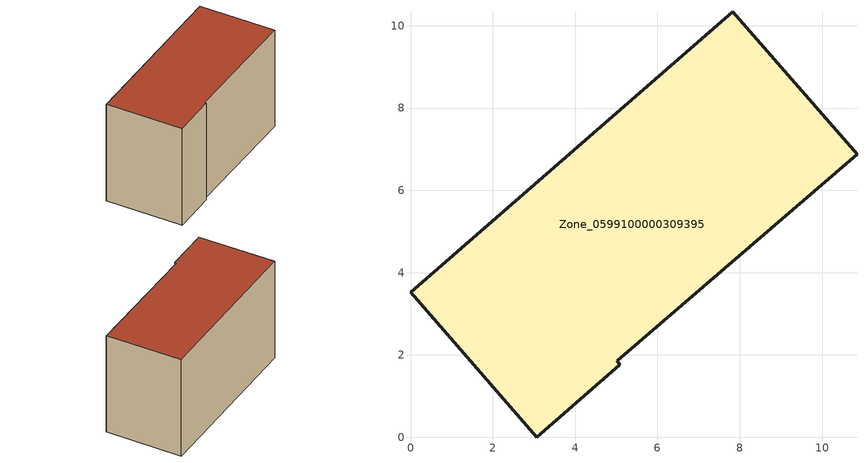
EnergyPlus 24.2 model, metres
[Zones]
Zone_0599100000309395
 floor ground (C_G): 0,3.52 7.83,10.34 10.85,6.88 5.03,1.86 5.08,1.76 3.07,0 z0
 wall outside (C_F): 3.07,0 5.08,1.76 5.03,1.86 10.85,6.88 7.83,10.34 0,3.52 3.07,0 z0:6.34
 roof outside (C_R): 7.83,10.34 0,3.52 3.07,0 5.08,1.76 5.03,1.86 10.85,6.88 z6.34
[BUILDING]
Pand.0599100000309395: North Axis=0; Terrain=City; Loads Convergence Tolerance Value=0.04; Temperature Convergence Tolerance Value=0.4; Solar Distribution=FullExterior; Maximum Number of Warmup Days=25; Minimum Number of Warmup Days=1
[Site:Location]
Rotterdam.The.Hague.AP_ZH_NLD Design_Conditions: Latitude=51.96; Longitude=4.45; Time Zone=1; Elevation=-4.5
[SITE:GROUNDTEMPERATURE:BUILDINGSURFACE]
18, 18, 18, 18, 18, 18, 18, 18, 18, 18, 18, 18
[MATERIAL] Thermal Absorptance=0.9; Solar Absorptance=0.7; Visible Absorptance=0.7
Name | Roughness | Thickness | Conductivity | Density | Specific Heat
G.TI.1946 | MediumSmooth | 0.15 | 1 | 540 | 1210
F.TI.1946 | Rough | 0.3 | 0.857143 | 1920 | 840
R.TI.1946 | MediumRough | 0.2 | 0.1 | 1500 | 1000
[CONSTRUCTION]
C_G: G.TI.1946
C_F: F.TI.1946
C_R: R.TI.1946
[ZONE]
Zone_0599100000309395: Type=1; Multiplier=1; Ceiling Height=Autocalculate; Volume=Autocalculate; Floor Area=autocalculate; Part of Total Floor Area=Yes
[ZONEINFILTRATION:DESIGNFLOWRATE]
Infil_Zone_0599100000309395: Zone or ZoneList or Space or SpaceList=Zone_0599100000309395; Schedule=AlwaysOn; Design Flow Rate Calculation Method=Flow/Area; Flow Rate per Floor Area=0.003; Constant Term Coefficient=1; Temperature Term Coefficient=0; Velocity Term Coefficient=0; Velocity Squared Term Coefficient=0
[HVACTEMPLATE:ZONE:IDEALLOADSAIRSYSTEM]
Zone_0599100000309395: Maximum Heating Supply Air Temperature=50; Minimum Cooling Supply Air Temperature=13; Maximum Heating Supply Air Humidity Ratio=0.0156; Minimum Cooling Supply Air Humidity Ratio=0.0077; Heating Limit=NoLimit; Cooling Limit=NoLimit; Dehumidification Control Type=ConstantSensibleHeatRatio; Cooling Sensible Heat Ratio=0.7; Dehumidification Setpoint=60; Humidification Control Type=None; Humidification Setpoint=30; Outdoor Air Method=None; Outdoor Air Flow Rate per Person=0.00944; Outdoor Air Flow Rate per Zone Floor Area=0; Outdoor Air Flow Rate per Zone=0; Demand Controlled Ventilation Type=None; Outdoor Air Economizer Type=NoEconomizer; Heat Recovery Type=None; Sensible Heat Recovery Effectiveness=0.7; Latent Heat Recovery Effectiveness=0.65
[ZONECONTROL:THERMOSTAT]
ThermostatControl_Zone_0599100000309395: Zone or ZoneList=Zone_0599100000309395; Control Type Schedule=DualSetpointControlType; Control 1=Thermostat_Zone_0599100000309395; Temperature Difference Between Cutout And Setpoint=0
[THERMOSTATSETPOINT:DUALSETPOINT]
Thermostat_Zone_0599100000309395: Heating Setpoint Temperature Schedule=HeatingSetpoint_Zone_0599100000309395; Cooling Setpoint Temperature Schedule=CoolingSetpoint_Zone_0599100000309395
[SCHEDULE:COMPACT]
HeatingSetpoint_Zone_0599100000309395: Through: 12/31, For: AllDays, Until: 24:00, 21
CoolingSetpoint_Zone_0599100000309395: Through: 12/31, For: AllDays, Until: 24:00, 24
DualSetpointControlType: Through: 12/31, For: AllDays, Until: 24:00, 4
AlwaysOn: Through: 12/31, For: AllDays, Until: 24:00, 1
